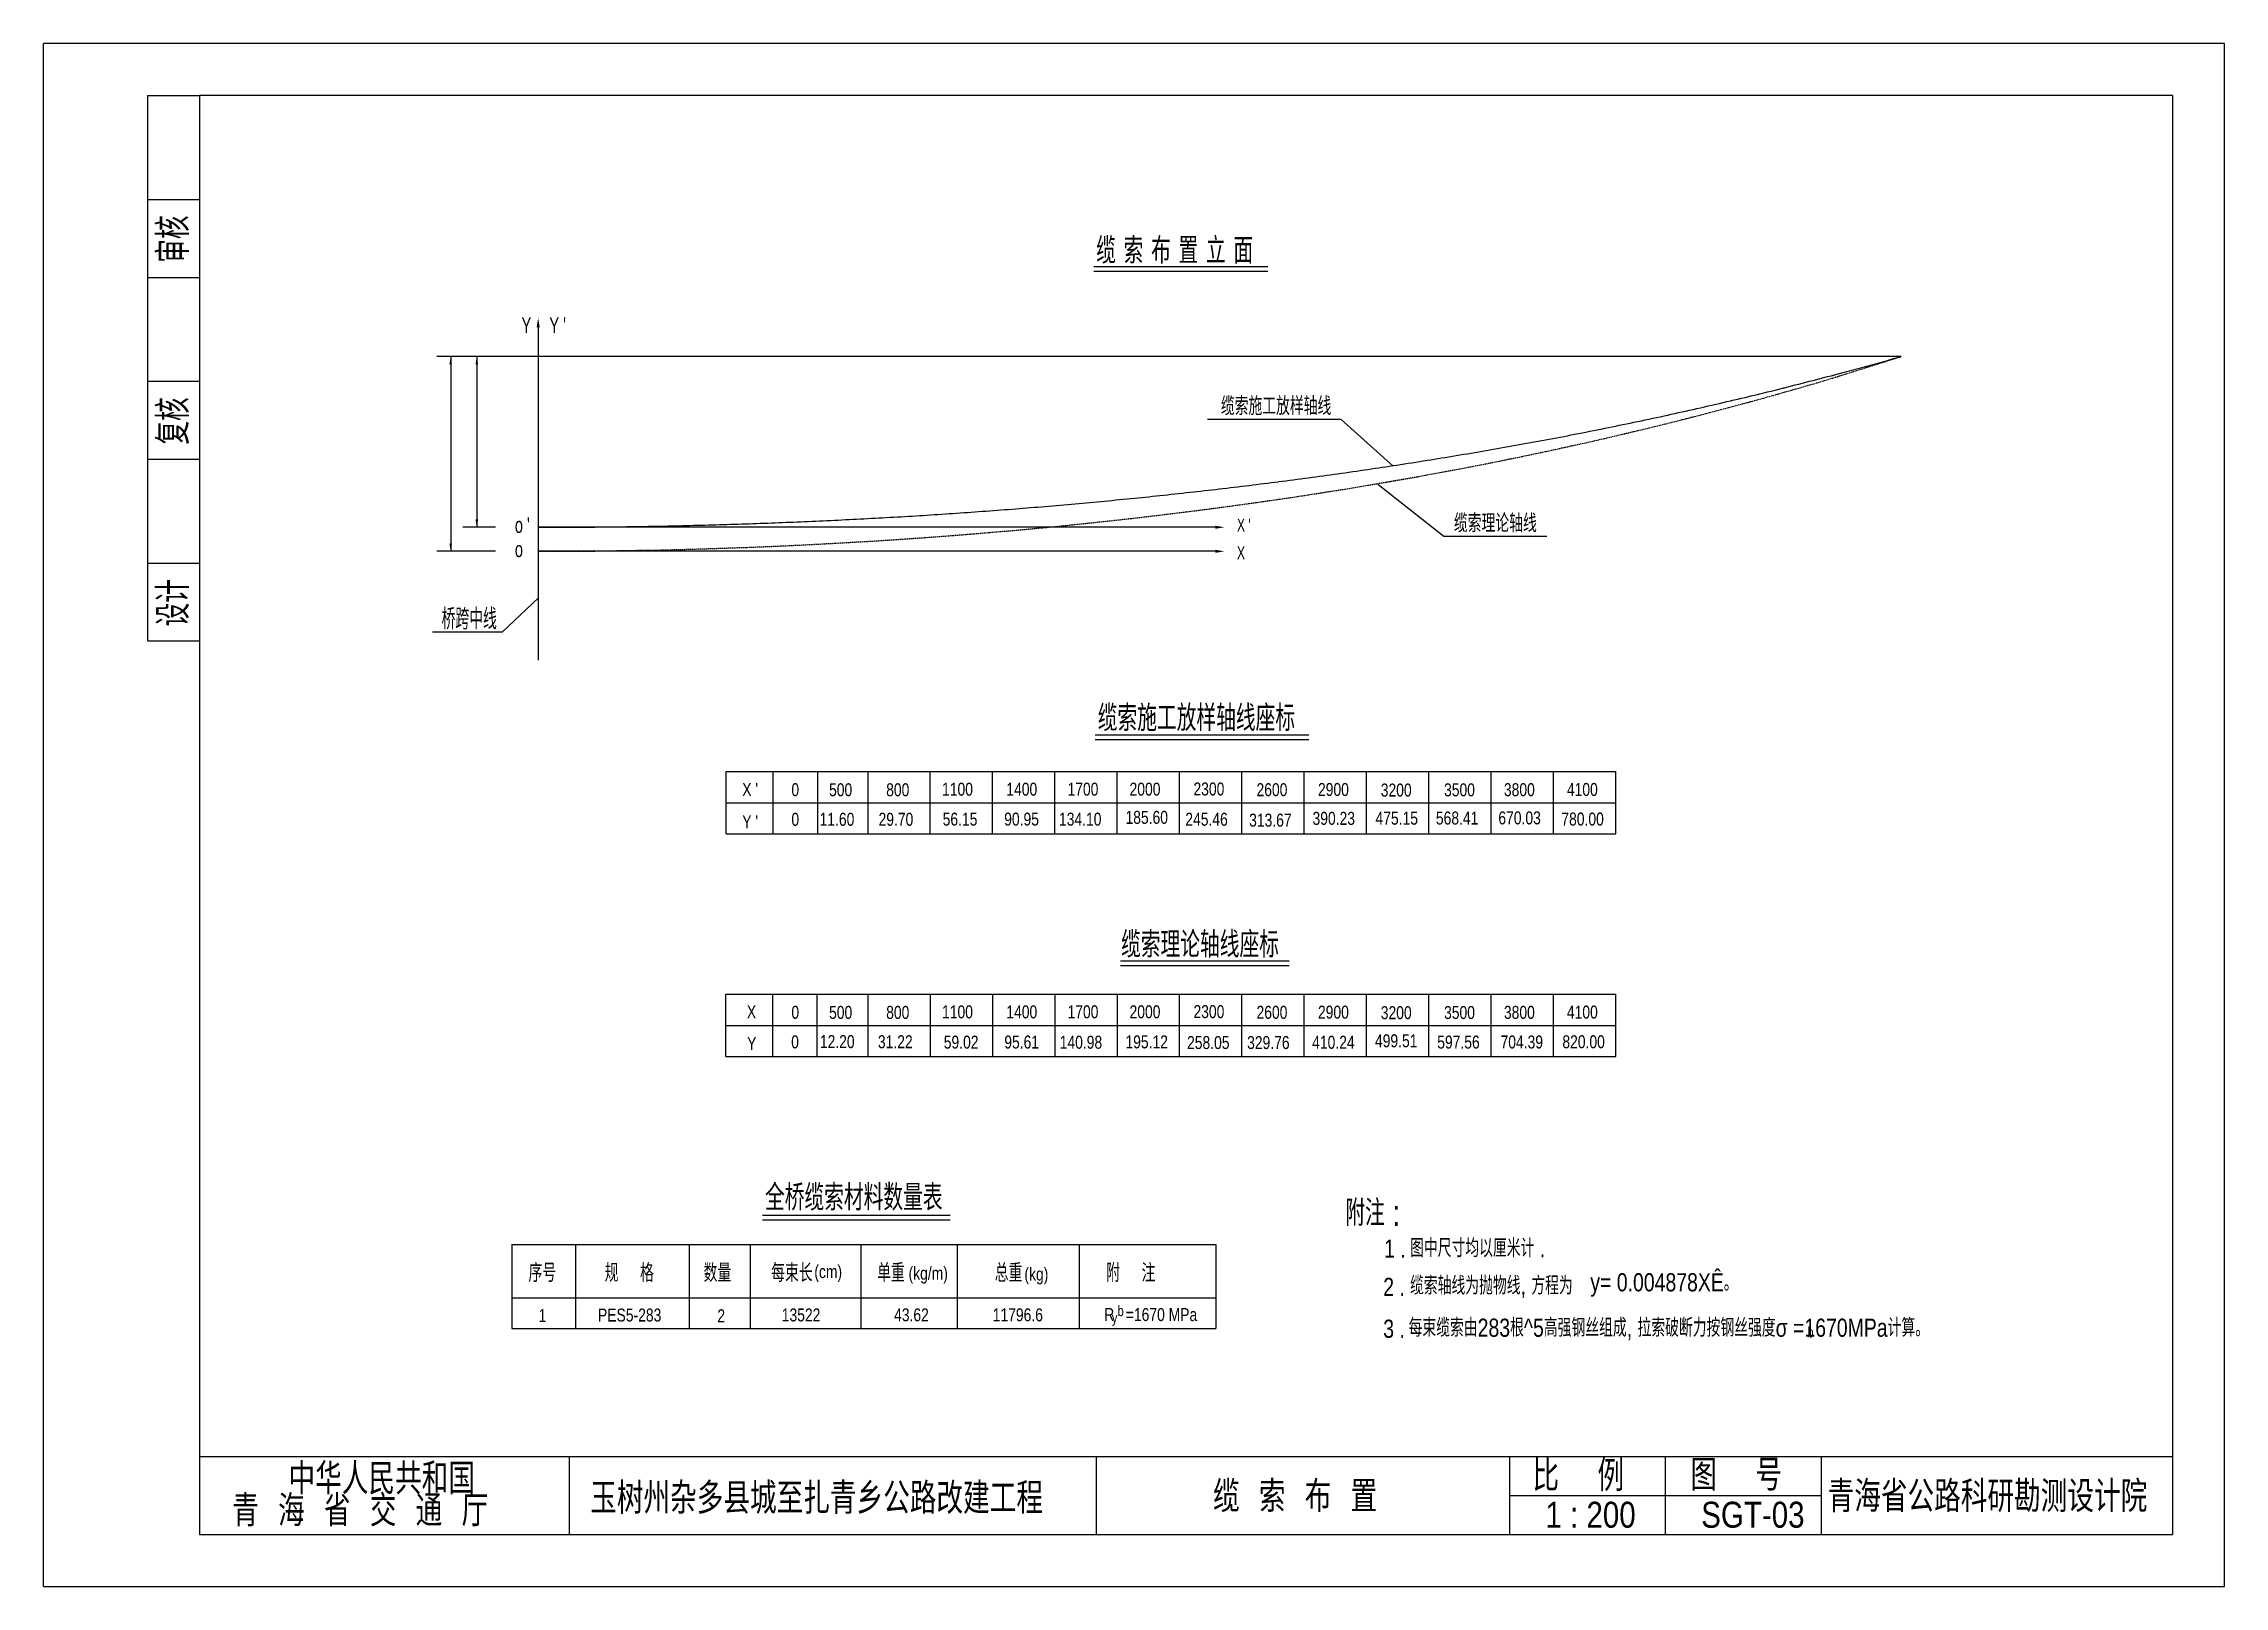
# Model space of a CAD drawing. Extents: x 955 to 1375, y 11285 to 11582.
import ezdxf
from ezdxf.enums import TextEntityAlignment as Align

# ---------------------------------------------------------------- set-up
doc = ezdxf.new("R2010")
doc.units = 0
doc.header["$MEASUREMENT"] = 0
doc.linetypes.add('HIDDEN', pattern=[0.375, 0.25, -0.125])
doc.layers.get('0').update_dxf_attribs({"linetype": 'CONTINUOUS'})
doc.layers.get('DEFPOINTS').update_dxf_attribs({"linetype": 'CONTINUOUS'})
doc.styles.add('GGX1', font='romanc.shx', dxfattribs={"width": 0.9, "bigfont": 'dk.shx'})
doc.styles.add('GTF1', font='stxt.shx', dxfattribs={"width": 0.85, "bigfont": 'dk.shx'})
doc.styles.get("Standard").update_dxf_attribs({"font": 'stxt.shx', "width": 0.8, "bigfont": 'dk.shx'})
doc.styles.add('STYLE1', font='stxt.shx', dxfattribs={"width": 0.8, "bigfont": 'dk.shx'})

msp = doc.modelspace()

# ---------------------------------------------------------------- linework, layer by layer
at = {"color": 2, "linetype": 'Continuous'}
for p, q in [((1375.3, 11582.2), (955.3, 11582.2)), ((955.3, 11285.2), (955.3, 11582.2)), ((1375.3, 11285.2), (1375.3, 11582.2)), ((1045.48, 11340.72), (1181.07, 11340.72)), ((1056.57, 11295.2), (1056.57, 11310.2)), ((1060.57, 11310.2), (1060.57, 11310.2)), ((1146.25, 11310.2), (1146.25, 11310.2)), ((1158.1, 11295.2), (1158.1, 11310.2)), ((1237.68, 11295.2), (1237.68, 11310.2)), ((1241.68, 11310.2), (1241.68, 11310.2)), ((1267.68, 11295.2), (1267.68, 11310.2)), ((1271.68, 11310.2), (1271.68, 11310.2)), ((1297.68, 11295.2), (1297.68, 11310.2)), ((1301.68, 11310.2), (1301.68, 11310.2)), ((1365.3, 11310.2), (1365.3, 11310.2)), ((1237.68, 11302.7), (1297.68, 11302.7)), ((985.3, 11295.2), (985.3, 11295.2)), ((1365.3, 11295.2), (1365.3, 11295.2)), ((955.3, 11285.2), (1375.3, 11285.2))]:
    msp.add_line(p, q, dxfattribs=at)
at = {"linetype": 'Continuous'}
for p, q in [((975.3, 11572.2), (975.3, 11467.2)), ((975.3, 11572.2), (985.3, 11572.2)), ((985.3, 11572.2), (985.3, 11572.2)), ((975.3, 11552.2), (985.3, 11552.2)), ((985.3, 11552.2), (985.3, 11552.2)), ((975.3, 11537.2), (985.3, 11537.2)), ((985.3, 11537.2), (985.3, 11537.2)), ((975.3, 11517.2), (985.3, 11517.2)), ((985.3, 11517.2), (985.3, 11517.2)), ((975.3, 11502.2), (985.3, 11502.2)), ((985.3, 11502.2), (985.3, 11502.2)), ((975.3, 11482.2), (985.3, 11482.2)), ((985.3, 11482.2), (985.3, 11482.2)), ((975.3, 11467.2), (975.3, 11467.2)), ((975.3, 11467.2), (985.3, 11467.2)), ((985.3, 11467.2), (985.3, 11467.2))]:
    msp.add_line(p, q, dxfattribs=at)
at = {"color": 6}
for p, q in [((1365.3, 11572.2), (985.3, 11572.2)), ((985.3, 11572.2), (985.3, 11295.2)), ((1365.3, 11572.2), (1365.3, 11295.2)), ((985.3, 11295.2), (1365.3, 11295.2))]:
    msp.add_line(p, q, dxfattribs=at)
at = {"color": 7}
for p, q in [((1157.54, 11539.31), (1191.07, 11539.31)), ((1157.82, 11449.1), (1198.94, 11449.1)), ((1086.76, 11442.04), (1258.07, 11442.04)), ((1086.76, 11430.04), (1086.76, 11442.04)), ((1258.07, 11430.04), (1258.07, 11442.04)), ((1086.76, 11430.04), (1258.07, 11430.04)), ((1162.67, 11405.6), (1195.21, 11405.6)), ((1086.7, 11399.18), (1258.07, 11399.18)), ((1086.7, 11387.18), (1086.7, 11399.18)), ((1258.09, 11387.18), (1258.09, 11399.18)), ((1086.7, 11387.18), (1258.07, 11387.18)), ((1093.73, 11356.64), (1129.89, 11356.64))]:
    msp.add_line(p, q, dxfattribs=at)
at = {"color": 2}
for p, q in [((1157.54, 11538.41), (1191.07, 11538.41)), ((1050.54, 11527.57), (1050.54, 11484.46)), ((1313.04, 11521.96), (1031.03, 11521.96)), ((1033.7, 11521.89), (1033.7, 11484.54)), ((1038.73, 11521.89), (1038.73, 11489.16)), ((1205.2, 11509.85), (1179.45, 11509.85)), ((1215.19, 11500.84), (1205.2, 11509.85)), ((1224.99, 11487.32), (1212.25, 11497.31)), ((1181.46, 11489.09), (1050.54, 11489.09)), ((1244.79, 11487.32), (1224.99, 11487.32)), ((1181.46, 11484.46), (1050.54, 11484.46)), ((1050.54, 11484.46), (1050.54, 11463.53)), ((1050.58, 11475.52), (1043.61, 11468.88)), ((1043.61, 11468.88), (1030.17, 11468.88)), ((1157.82, 11448.2), (1198.94, 11448.2)), ((1095.8, 11430.04), (1095.8, 11442.04)), ((1104.38, 11430.04), (1104.38, 11442.04)), ((1114.07, 11430.04), (1114.07, 11442.04)), ((1126.07, 11430.04), (1126.07, 11442.04)), ((1138.07, 11430.04), (1138.07, 11442.04)), ((1150.07, 11430.04), (1150.07, 11442.04)), ((1162.07, 11430.04), (1162.07, 11442.04)), ((1174.07, 11430.04), (1174.07, 11442.04)), ((1186.07, 11430.04), (1186.07, 11442.04)), ((1198.07, 11430.04), (1198.07, 11442.04)), ((1210.07, 11430.04), (1210.07, 11442.04)), ((1222.07, 11430.04), (1222.07, 11442.04)), ((1234.07, 11430.04), (1234.07, 11442.04)), ((1246.07, 11430.04), (1246.07, 11442.04)), ((1086.76, 11436.04), (1258.07, 11436.04)), ((1162.67, 11404.7), (1195.21, 11404.7)), ((1095.74, 11387.18), (1095.74, 11399.18)), ((1104.29, 11387.18), (1104.29, 11399.18)), ((1114.09, 11387.18), (1114.09, 11399.18)), ((1126.09, 11387.18), (1126.09, 11399.18)), ((1138.09, 11387.18), (1138.09, 11399.18)), ((1150.09, 11387.18), (1150.09, 11399.18)), ((1162.09, 11387.18), (1162.09, 11399.18)), ((1174.09, 11387.18), (1174.09, 11399.18)), ((1186.09, 11387.18), (1186.09, 11399.18)), ((1198.09, 11387.18), (1198.09, 11399.18)), ((1210.09, 11387.18), (1210.09, 11399.18)), ((1222.09, 11387.18), (1222.09, 11399.18)), ((1234.09, 11387.18), (1234.09, 11399.18)), ((1246.09, 11387.18), (1246.09, 11399.18)), ((1086.7, 11393.18), (1258.07, 11393.18)), ((1093.73, 11355.74), (1129.89, 11355.74)), ((1057.71, 11350.98), (1057.71, 11334.86)), ((1079.6, 11350.98), (1079.6, 11334.86)), ((1079.6, 11350.98), (1079.6, 11334.86)), ((1091.4, 11350.98), (1091.4, 11334.86)), ((1112.7, 11350.98), (1112.7, 11334.86)), ((1131.27, 11351.08), (1131.27, 11334.96)), ((1154.76, 11350.98), (1154.76, 11334.86))]:
    msp.add_line(p, q, dxfattribs=at)
at = {"color": 2, "linetype": 'ByBlock'}
for p, q in [((1044.94, 11521.96), (1033.63, 11521.96)), ((1044.94, 11521.96), (1038.66, 11521.96)), ((1042.34, 11489.09), (1036.06, 11489.09)), ((1042.34, 11484.46), (1031.03, 11484.46))]:
    msp.add_line(p, q, dxfattribs=at)
at = {"color": 7, "linetype": 'HIDDEN'}
msp.add_line((1301.62, 11518.36), (1313.04, 11521.96), dxfattribs=at)
at = {"color": 7, "linetype": 'Continuous'}
for p, q in [((1045.48, 11350.98), (1181.07, 11350.98)), ((1045.48, 11350.98), (1045.48, 11334.86)), ((1181.07, 11350.98), (1181.07, 11334.86)), ((1045.48, 11334.86), (1181.07, 11334.86)), ((985.3, 11310.2), (1365.3, 11310.2))]:
    msp.add_line(p, q, dxfattribs=at)
at = {"color": 6}
for centre, radius, start, end in [((1057.06, 12418.68), 932.54, 285.44997, 285.93204), ((-9484.28, 53215.25), 43068.89, 284.487985, 284.503186), ((1241.08, 11752.87), 241.77, 284.5032, 285.45), ((1096.64, 12295.79), 803.6, 282.6754, 283.10131), ((1117.54, 12205.98), 711.39, 283.10131, 283.56381), ((1102.36, 12268.93), 776.15, 283.56381, 284.0066), ((1279.82, 11557.53), 42.95, 284.0066, 284.488), ((1085.72, 12352.97), 861.81, 280.99965, 281.39403), ((1104.73, 12258.62), 765.55, 281.39403, 281.82125), ((1091.03, 12324.06), 832.42, 281.82125, 282.23094), ((1111.04, 12231.76), 737.97, 282.23094, 282.6754), ((1076.04, 12412.15), 921.76, 279.44698, 279.81347), ((1092.78, 12315.36), 823.53, 279.81347, 280.20886), ((1080.7, 12382.46), 891.71, 280.20886, 280.58884), ((1098.61, 12286.64), 794.24, 280.58884, 280.99965), ((1067.79, 12471.87), 982.04, 278.00296, 278.34512), ((1082, 12375), 884.13, 278.34512, 278.71231), ((1071.7, 12442.2), 952.12, 278.71231, 279.06616), ((1087.21, 12344.99), 853.67, 279.06616, 279.44698), ((1058.52, 12557.1), 1067.76, 276.00873, 276.32119), ((1068.58, 12466.23), 976.34, 276.32119, 276.653), ((1061.18, 12529.68), 1040.22, 276.653, 276.97446), ((1072.65, 12435.96), 945.8, 276.97446, 277.31714), ((1064.27, 12501.23), 1011.6, 277.31714, 277.64848), ((1077.13, 12405.48), 914.99, 277.64848, 278.00296), ((1054.77, 12603.99), 1114.8, 273.30371, 273.59467), ((1051.95, 12648.96), 1159.86, 273.59467, 273.87992), ((1056.65, 12579.52), 1090.26, 273.87992, 274.17726), ((1053.03, 12629.19), 1140.06, 274.17726, 274.46803), ((1058.99, 12552.91), 1063.55, 274.46803, 274.77266), ((1054.45, 12607.27), 1118.1, 274.77266, 275.06978), ((1061.73, 12525.17), 1035.67, 275.06978, 275.38254), ((1056.28, 12583.09), 1093.85, 275.38254, 275.68688), ((1064.94, 12496.05), 1006.38, 275.68688, 276.00873), ((1050.55, 13092.52), 1603.43, 269.99958, 270.27062), ((1056.19, 11897.58), 408.48, 270.2706, 270.8076), ((-710.48, 137226.91), 125750.26, 270.8076017, 270.8127061), ((1072.52, 11534.04), 44.74, 270.8127, 271.0833), ((1050.89, 12677.99), 1188.9, 271.08331, 271.35731), ((1050.43, 12697.07), 1207.98, 271.35731, 271.62913), ((1051.38, 12663.88), 1174.78, 271.62913, 271.90608), ((1050.52, 12689.78), 1200.69, 271.90608, 272.18003), ((1052.17, 12646.44), 1157.32, 272.18003, 272.46081), ((1050.74, 12679.5), 1190.42, 272.46081, 272.73766), ((1053.27, 12626.69), 1137.54, 272.73766, 273.02307), ((1051.22, 12665.57), 1176.47, 273.02307, 273.30371)]:
    msp.add_arc(centre, radius, start, end, dxfattribs=at)
at = {"color": 7, "linetype": 'HIDDEN'}
for centre, radius, start, end in [((1059.41, 12326.1), 843.3, 285.88405, 286.42271), ((1238.02, 11720.1), 211.52, 286.4227, 287.4983), ((1114.61, 12130.31), 639.87, 284.86809, 285.38684), ((1099.59, 12184.89), 696.49, 285.38684, 285.88405), ((1089.05, 12230.12), 742.91, 283.4276, 283.88935), ((1108.56, 12151.23), 661.64, 283.88935, 284.3889), ((1094.28, 12206.88), 719.09, 284.3889, 284.86809), ((1096.84, 12196.36), 708.26, 282.03797, 282.50135), ((1084.06, 12254.04), 767.34, 282.50135, 282.94654), ((1102.62, 12173.27), 684.46, 282.94654, 283.4276), ((1086.01, 12244.83), 757.91, 280.31613, 280.74693), ((1074.92, 12303.26), 817.39, 280.74693, 281.16177), ((1091.3, 12220.22), 732.75, 281.16177, 281.60842), ((1079.33, 12278.48), 792.22, 281.60842, 282.03797), ((1076.33, 12295.52), 809.51, 278.70919, 279.11111), ((1067.06, 12353.31), 868.05, 279.11111, 279.49925), ((1081, 12270.03), 783.6, 279.49925, 279.91512), ((1070.81, 12328.33), 842.79, 279.91512, 280.31613), ((1064.56, 12372.06), 886.95, 276.48065, 276.84652), ((1058.2, 12425.05), 940.31, 276.84652, 277.20185), ((1068.09, 12346.76), 861.41, 277.20185, 277.57876), ((1060.74, 12401.98), 917.11, 277.57876, 277.94405), ((1072.01, 12321.27), 835.62, 277.94405, 278.33295), ((1063.71, 12377.89), 892.85, 278.33295, 278.70919), ((1054.67, 12463.82), 979.24, 273.76729, 274.09876), ((1051.88, 12502.83), 1018.35, 274.09876, 274.4238), ((1056.52, 12442.9), 958.24, 274.4238, 274.76241), ((1052.91, 12486.13), 1001.62, 274.76241, 275.0936), ((1058.78, 12420.34), 935.57, 275.0936, 275.44032), ((1054.29, 12467.51), 982.96, 275.44032, 275.77858), ((1061.45, 12396.7), 911.78, 275.77858, 276.13437), ((1056.04, 12447.1), 962.47, 276.13437, 276.48065), ((1050.55, 12889.59), 1405.13, 269.99954, 270.30869), ((1056.18, 11843.38), 358.9, 270.3087, 270.9204), ((-488.77, 108010.81), 96538.74, 270.9203904, 270.9270225), ((1072.4, 11529.27), 44.57, 270.927, 271.2357), ((1050.88, 12527.06), 1042.6, 271.23569, 271.54817), ((1050.43, 12543.64), 1059.18, 271.54817, 271.8582), ((1051.36, 12514.97), 1030.49, 271.8582, 272.17399), ((1050.51, 12537.48), 1053.03, 272.17399, 272.48639), ((1052.13, 12500.05), 1015.56, 272.48639, 272.80649), ((1050.72, 12528.76), 1044.3, 272.80649, 273.12214), ((1053.21, 12483.16), 998.63, 273.12214, 273.4474), ((1051.17, 12517), 1032.54, 273.4474, 273.76729)]:
    msp.add_arc(centre, radius, start, end, dxfattribs=at)
at = {"color": 2}
for points in [[(1050.84, 11527.57), (1050.24, 11527.57), (1050.54, 11529.37)], [(1180.94, 11488.79), (1180.94, 11489.39), (1182.74, 11489.09)], [(1180.94, 11484.16), (1180.94, 11484.76), (1182.74, 11484.46)]]:
    msp.add_solid(points, dxfattribs=at)
at = {"color": 2, "linetype": 'ByBlock'}
for points in [[(1033.95, 11520.46), (1033.45, 11520.46), (1033.7, 11521.96)], [(1038.98, 11520.46), (1038.48, 11520.46), (1038.73, 11521.96)], [(1038.98, 11490.59), (1038.48, 11490.59), (1038.73, 11489.09)], [(1033.95, 11485.96), (1033.45, 11485.96), (1033.7, 11484.46)]]:
    msp.add_solid(points, dxfattribs=at)
at = {"layer": 'DEFPOINTS', "color": 0, "linetype": 'ByBlock'}
for p in [(1045.04, 11521.96), (1045.04, 11521.96), (1038.73, 11489.09), (1033.7, 11484.46)]:
    msp.add_point(p, dxfattribs=at)

# ---------------------------------------------------------------- texts
at = {"color": 2, "linetype": 'ByBlock', "style": 'STYLE1', "width": 0.8}
for s, p in [('审核', (983.3, 11540.01)), ('复核', (983.3, 11505.01)), ('设计', (983.3, 11470.01))]:
    msp.add_text(s, height=6, rotation=90, dxfattribs=at).set_placement(p)
at = {"color": 2}
for s, height, style, width, p in [('缆 索 布 置 立 面', 5, 'STYLE1', 0.8, (1158.01, 11539.85)), ('缆索施工放样轴线', 3.5, 'STYLE1', 0.8, (1182.02, 11510.67)), ('缆索理论轴线', 3.5, 'STYLE1', 0.8, (1226.91, 11488.12)), ('缆索施工放样轴线座标', 5, 'STYLE1', 0.8, (1158.32, 11449.85)), ('缆索理论轴线座标', 5, 'STYLE1', 0.8, (1162.81, 11406.25)), ('全桥缆索材料数量表', 5, 'STYLE1', 0.8, (1094.23, 11357.55)), ('附注 :', 5, 'STYLE1', 0.8, (1205.99, 11354.59)), ('1 .', 3.5, 'STYLE1', 0.8, (1213.46, 11348.47)), ('       图中尺寸均以厘米计 .', 3.5, 'STYLE1', 0.8, (1211.18, 11348.57)), ('序号', 3.5, 'STYLE1', 0.8, (1048.69, 11343.8)), ('规    格', 3.5, 'STYLE1', 0.8, (1063.34, 11343.8)), ('数量', 3.5, 'STYLE1', 0.8, (1082.41, 11343.8)), ('每束长', 3.5, 'STYLE1', 0.8, (1095.42, 11343.8)), ('单重', 3.5, 'STYLE1', 0.8, (1115.84, 11343.8)), ('总重', 3.5, 'STYLE1', 0.8, (1138.47, 11343.8)), ('附    注', 3.5, 'STYLE1', 0.8, (1159.93, 11343.8)), ('2 .', 3.5, 'STYLE1', 0.8, (1213.3, 11341.1)), ('       缆索轴线为抛物线, 方程为', 3.5, 'STYLE1', 0.8, (1211.18, 11341.36)), ('y= 0.004878X%%202。', 3.5, 'STYLE1', 0.8, (1253.18, 11341.99)), ('3 .', 3.5, 'STYLE1', 0.8, (1213.3, 11333.04)), ('          每束缆索由283根^ 5高强钢丝组成, 拉索破断力按钢丝强度σ =1670MPa计算。', 3.5, 'STYLE1', 0.8, (1207.78, 11333.24)), ('b', 2, 'STYLE1', 0.8, (1295, 11333.12)), ('中华人民共和国', 6, 'GGX1', 0.9, (1002.46, 11302.9)), ('比  例', 6, 'GGX1', 0.9, (1242.03, 11303.5)), ('图  号', 6, 'GGX1', 0.9, (1272.45, 11303.62)), ('青 海 省 交 通 厅', 6, 'GGX1', 0.9, (991.62, 11296.75)), ('玉树州杂多县城至扎青乡公路改建工程', 6, 'GGX1', 0.9, (1060.56, 11299.15)), ('青海省公路科研勘测设计院', 6, 'GGX1', 0.9, (1298.88, 11299.49)), ('1 : 200', 5, 'GTF1', 0.85, (1244.54, 11296.49)), ('SGT-03', 5, 'GTF1', 0.85, (1274.54, 11296.49))]:
    msp.add_text(s, height=height, dxfattribs=dict(at, style=style, width=width)).set_placement(p)
at = {"color": 2, "text_generation_flag": 2, "width": 0.7}
msp.add_text('Y', height=3, dxfattribs=at).set_placement((1049.21, 11526.48))
at = {"color": 2}
for s, height, width, p in [("Y '", 3, 0.7, (1052.7, 11526.48)), ("o '", 3, 0.7, (1046.05, 11488.01)), ("X '", 2.5, 0.7, (1185.12, 11488.26)), ('o', 3, 0.7, (1046.05, 11483.35)), ('X', 2.5, 0.7, (1185.12, 11482.9)), ('桥跨中线', 4, 0.7, (1031.94, 11469.43)), ("X '", 2.5, 0.8, (1089.85, 11437.34)), ("Y '", 2.5, 0.8, (1089.85, 11431.15)), ('X', 2.5, 0.8, (1090.74, 11394.53)), ('Y', 2.5, 0.8, (1090.79, 11388.47)), ('(cm)', 2.5, 0.8, (1103.73, 11344.54)), ('(kg/m)', 2.5, 0.8, (1121.88, 11344.23)), ('(kg)', 2.5, 0.8, (1144.19, 11344.07)), ('1', 2.5, 0.8, (1050.62, 11336.09)), ('PES5-283', 2.5, 0.8, (1062.07, 11336.18)), ('2', 2.5, 0.8, (1085.05, 11336.04)), ('13522', 2.5, 0.8, (1097.46, 11336.2)), ('43.62', 2.5, 0.8, (1119.09, 11336.22)), ('11796.6', 2.5, 0.8, (1138.09, 11336.22)), ('R   =1670 MPa', 2.5, 0.8, (1159.56, 11336.27)), ('y', 2, 0.8, (1161.03, 11335.93)), ('b', 2, 0.8, (1162.13, 11337.23))]:
    msp.add_text(s, height=height, dxfattribs=dict(at, width=width)).set_placement(p)
at = {"color": 2, "width": 0.8}
for s, p in [('0', (1100.8, 11437.32)), ('500', (1111.03, 11437.3)), ('800', (1122.03, 11437.3)), ('1100', (1134.28, 11437.41)), ('1400', (1146.66, 11437.41)), ('1700', (1158.44, 11437.42)), ('2000', (1170.39, 11437.42)), ('2300', (1182.7, 11437.45)), ('2600', (1194.84, 11437.32)), ('2900', (1206.68, 11437.36)), ('3200', (1218.77, 11437.25)), ('3500', (1230.96, 11437.29)), ('3800', (1242.49, 11437.32)), ('4100', (1254.62, 11437.36)), ('0', (1100.8, 11431.61)), ('11.60', (1111.44, 11431.62)), ('29.70', (1122.79, 11431.62)), ('56.15', (1135.14, 11431.65)), ('90.95', (1146.99, 11431.65)), ('134.10', (1159.03, 11431.65)), ('185.60', (1171.84, 11431.99)), ('245.46', (1183.36, 11431.63)), ('313.67', (1195.65, 11431.46)), ('390.23', (1207.86, 11431.8)), ('475.15', (1219.99, 11431.83)), ('568.41', (1231.62, 11431.86)), ('670.03', (1243.65, 11431.89)), ('780.00', (1255.78, 11431.67)), ('0', (1100.8, 11394.46)), ('500', (1111.03, 11394.44)), ('800', (1122.03, 11394.44)), ('1100', (1134.28, 11394.55)), ('1400', (1146.66, 11394.55)), ('1700', (1158.44, 11394.56)), ('2000', (1170.39, 11394.56)), ('2300', (1182.7, 11394.59)), ('2600', (1194.84, 11394.46)), ('2900', (1206.68, 11394.49)), ('3200', (1218.77, 11394.39)), ('3500', (1230.96, 11394.42)), ('3800', (1242.49, 11394.45)), ('4100', (1254.62, 11394.5)), ('0', (1100.76, 11388.77)), ('12.20', (1111.49, 11388.82)), ('31.22', (1122.67, 11388.8)), ('59.02', (1135.35, 11388.72)), ('95.61', (1147.01, 11388.74)), ('140.98', (1159.17, 11388.7)), ('195.12', (1171.83, 11388.77)), ('258.05', (1183.69, 11388.64)), ('329.76', (1195.26, 11388.64)), ('410.24', (1207.79, 11388.69)), ('499.51', (1219.89, 11388.98)), ('597.56', (1231.88, 11388.73)), ('704.39', (1244.07, 11388.75)), ('820.00', (1255.98, 11388.79))]:
    msp.add_text(s, height=2.5, dxfattribs=at).set_placement(p, align=Align.RIGHT)
at = {"color": 2, "style": 'GGX1', "width": 0.9}
msp.add_text('缆 索 布 置', height=6, dxfattribs=at).set_placement((1196.33, 11302.49), align=Align.MIDDLE_CENTER)

doc.saveas('drawing.dxf')
